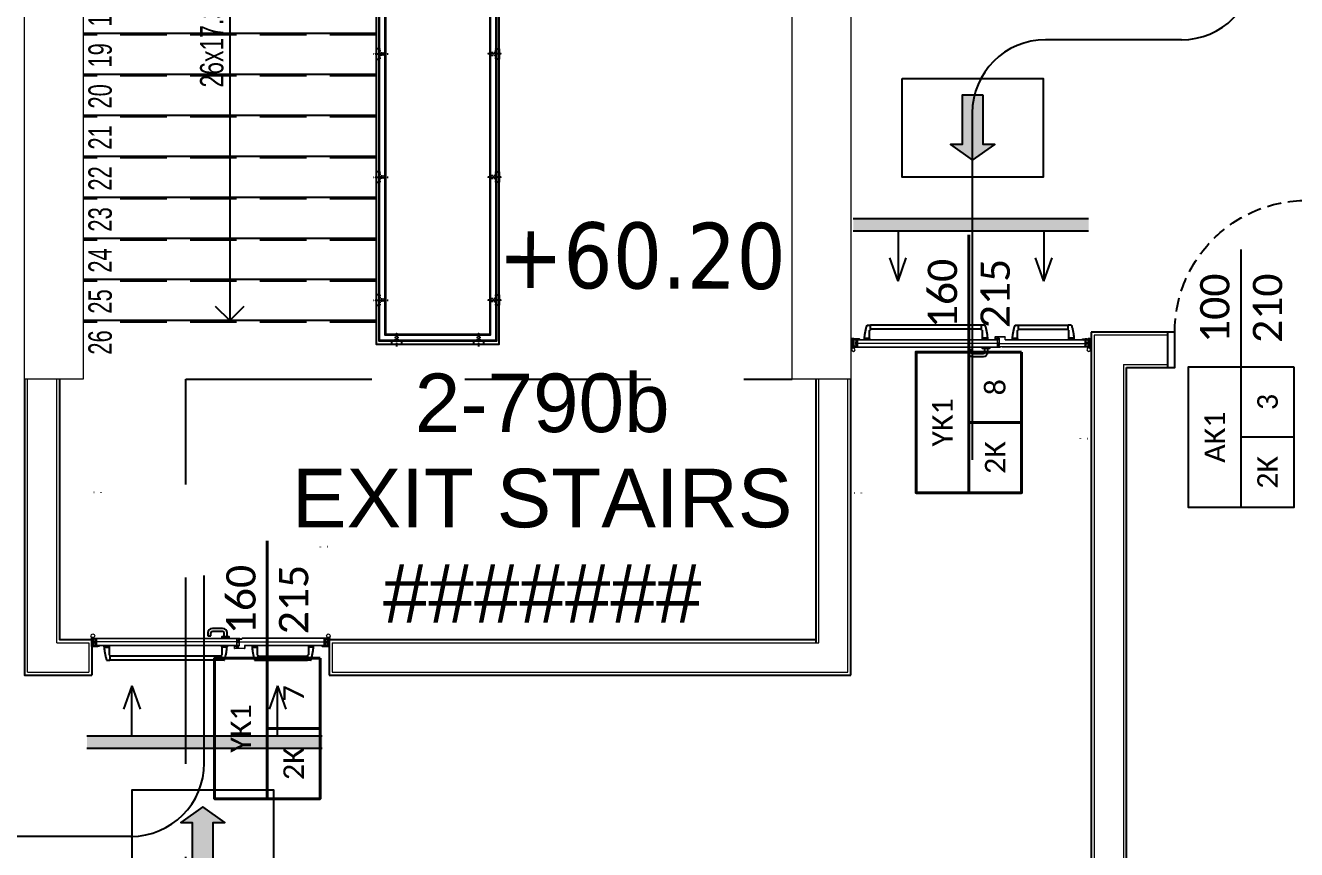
# Model space of a CAD drawing. Header units: centimetres. Extents: x -678439 to 55805, y -426864 to 17948.
# Drawn here: x 47640 to 48508, y 15903 to 16465 of the extents above; entities that cross this region are included whole.
import ezdxf
from ezdxf.enums import TextEntityAlignment as Align

# ---------------------------------------------------------------- set-up
doc = ezdxf.new("R2010")
doc.units = ezdxf.units.CM
doc.header["$LTSCALE"] = 0.01
doc.header["$MEASUREMENT"] = 0
for name, pattern in [('DASHDOT', [1, 0.5, -0.25, 0, -0.25]), ('DOT', [6.35, 0, -6.35]), ('HIDDEN', [9.525, 6.35, -3.175])]:
    doc.linetypes.add(name, pattern=pattern)
doc.layers.get('0').update_dxf_attribs({"lineweight": 0})
for name, color, linetype in [('6', 242, 'Continuous'), ('AG-DOOR', 2, 'Continuous'), ('AG-DOOR-NOTATION-WOODDEN', 60, 'Continuous'), ('AG-DOOR-OPENING', 9, 'HIDDEN'), ('AG-HATCH', 9, 'Continuous'), ('AG-HIDDEN', 9, 'HIDDEN'), ('AG-PLASTER', 73, 'Continuous'), ('AG-STAIR', 3, 'Continuous'), ('AG-TEXT', 7, 'Continuous'), ('AR-HANDRAIL', 20, 'Continuous'), ('AR-REV06', 252, 'Continuous'), ('V_KOT', 2, 'Continuous')]:
    doc.layers.add(name, color=color, linetype=linetype)
for name, color, linetype, lineweight in [('AG-DOOR-NOTATION-FIRE', 1, 'Continuous', 40), ('AG-Door_Aluminum', 60, 'Continuous', 13), ('AG-Insulation_Heat_Rockwool', 95, 'BATTING', 13), ('AG-Wall', 4, 'Continuous', 20), ('AI-040', 2, 'Continuous', 20), ('AI-040 @ 250', 2, 'Continuous', 20), ('PERDE DUVAR', 5, 'Continuous', 40), ('sıva', 160, 'Continuous', 9)]:
    doc.layers.add(name, color=color, linetype=linetype, lineweight=lineweight)
doc.styles.add('$0$IIS IKEA SANS', font='')
doc.styles.add('Arial', font='arial.ttf')
doc.styles.add('CALIBRI LIGHT', font='calibril.ttf')
doc.styles.get('$0$IIS IKEA SANS').set_extended_font_data('IKEA Sans')
doc.linetypes.add('BATTING', pattern='A,0.0001,-0.1,[134,ltypeshp.shx,S=0.1,R=0,X=-0.1,Y=0],-0.2,[134,ltypeshp.shx,S=0.1,R=180,X=0.1,Y=0],-0.1', length=0.4001)

# ---------------------------------------------------------------- blocks, each defined once
blk = doc.blocks.new('*U93')
at = {"style": 'Arial'}
for tag, p in [('NO', (1.676, 0.8)), ('MAHAL', (1.676, -1.8)), ('ALAN', (1.676, -4.4))]:
    blk.add_attdef(tag, text='', height=1.6, dxfattribs=at).set_placement(p, align=Align.MIDDLE_CENTER)
blk = doc.blocks.new('A$C4FB81733')
at = {"layer": 'PERDE DUVAR', "lineweight": -2}
for points in [[(8780, 5140), (0, 5140), (0, 5540), (8780, 5540)], [(10400, 5540), (10800, 5540), (10800, -100), (0, -100), (0, 300), (10400, 300), (10400, 5540)]]:
    blk.add_lwpolyline(points, dxfattribs=at)
blk = doc.blocks.new('conta')
at = {"layer": 'sıva', "ltscale": 10}
for p, q in [((-2649.88, 5344.46), (-2649.78, 5344.3)), ((-2649.87, 5345.53), (-2649.81, 5345.61)), ((-2649.78, 5344.3), (-2649.74, 5344.3)), ((-2649.72, 5345.4), (-2649.28, 5345.4)), ((-2649.25, 5345.41), (-2649.09, 5345.51)), ((-2648.83, 5344.87), (-2648.56, 5345.24)), ((-2648.77, 5345.12), (-2648.63, 5345.3)), ((-2648.56, 5345.31), (-2648.56, 5345.31)), ((-2648.97, 5344.05), (-2648.78, 5343.8)), ((-2648.87, 5344.09), (-2648.7, 5343.86)), ((-2648.71, 5343.79), (-2648.71, 5343.79))]:
    blk.add_line(p, q, dxfattribs=at)
for centre, radius, start, end in [((-2653.03, 5345), 3.19, 350.46739, 8.93723), ((-2649.87, 5344.47), 0.02, 170.46739, 213.74513), ((-2649.83, 5345.5), 0.05, 140.63452, 188.93723), ((-2649.74, 5345.58), 0.0696, 22.24275, 159.25804), ((-2650.94, 5345.01), 1.24, 340.33821, 16.77718), ((-2649.74, 5344.58), 0.03, 160.33821, 273.26661), ((-2649.72, 5345.37), 0.03, 90, 196.77718), ((-2649.56, 5341.55), 3.01, 80.43616, 93.26661), ((-2649.28, 5345.45), 0.05, 270, 303.00619), ((-2649.22, 5344.14), 0.231, 353.95711, 81.90038), ((-2649.08, 5345.49), 0.03, 4.79721, 123.00619), ((-2649.06, 5344.54), 0.03, 260.43616, 338.70659), ((-2650.22, 5344.99), 1.27, 338.70659, 23.04177), ((-2649.01, 5345.57), 0.05, 18.79511, 42.1429), ((-2651.17, 5344.83), 2.33, 7.58966, 18.79511), ((-2658.2, 5345.19), 9.36, 353.68569, 357.8537), ((-2648.79, 5344.15), 0.1, 173.68569, 217.26527), ((-2648.81, 5345.15), 0.05, 187.58966, 322.73473), ((-2648.79, 5344.84), 0.05, 142.73473, 180.2669), ((-2648.59, 5345.27), 0.05, 52.73473, 142.73473), ((-2648.59, 5345.27), 0.05, 322.73473, 52.73473), ((-2648.89, 5344.11), 0.1, 173.95711, 217.26527), ((-2648.74, 5343.83), 0.05, 217.26527, 307.26527), ((-2648.74, 5343.83), 0.05, 307.26527, 37.26527)]:
    blk.add_arc(centre, radius, start, end, dxfattribs=at)
for points, knots in [([(-2649.74, 5344.31), (-2649.74, 5344.34), (-2649.7, 5344.52), (-2649.59, 5344.33), (-2649.34, 5344.36), (-2649.23, 5344.37), (-2649.18, 5344.37)], [0, 0, 0, 0, 0.1008757, 0.3841126, 0.5436166, 0.6906785, 0.6906785, 0.6906785, 0.6906785]), ([(-2648.98, 5345.6), (-2649, 5345.63), (-2649.09, 5345.71), (-2649.23, 5345.44), (-2649.32, 5345.74), (-2649.39, 5345.46), (-2649.51, 5345.75), (-2649.59, 5345.5), (-2649.65, 5345.57), (-2649.68, 5345.61)], [0.0086373, 0.0086373, 0.0086373, 0.0086373, 0.1097304, 0.3133405, 0.4430081, 0.5658764, 0.7165186, 0.8527974, 0.9648495, 0.9648495, 0.9648495, 0.9648495])]:
    blk.add_open_spline(points, degree=3, knots=knots, dxfattribs=at)
blk = doc.blocks.new('YANGIN KAC KAPI')
at = {"layer": 'AG-HATCH', "lineweight": 5, "ltscale": 2}
h = blk.add_hatch(color=256, dxfattribs=at)
h.dxf.hatch_style = 1
h.paths.add_polyline_path([(-1.5935, -0.0225), (-1.5955, -0.0225), (-1.5955, -0.0085), (-1.5935, -0.0085)])
h = blk.add_hatch(color=256, dxfattribs=at)
h.dxf.hatch_style = 1
h.paths.add_polyline_path([(-0.0265, -0.0225), (-0.0245, -0.0225), (-0.0245, -0.0085), (-0.0265, -0.0085)])
at = {"layer": 'AG-DOOR', "color": 4, "lineweight": -2, "ltscale": 10}
for p, q in [((-0.828, 0.0472), (-0.828, 0.0272)), ((-0.828, 0.0272), (-0.808, 0.0272)), ((-0.808, 0.0272), (-0.808, 0.0472)), ((-0.728, 0.0772), (-0.798, 0.0772)), ((-0.728, 0.0572), (-0.798, 0.0572)), ((-0.733, 0.0187), (-0.733, 0.0112)), ((-0.6855, 0.0212), (-0.7305, 0.0212)), ((-0.718, 0.0212), (-0.718, 0.0472)), ((-0.698, 0.0212), (-0.698, 0.0472)), ((-0.683, 0.0112), (-0.683, 0.0187))]:
    blk.add_line(p, q, dxfattribs=at)
at = {"layer": 'AG-DOOR', "color": 9, "linetype": 'HIDDEN', "ltscale": 100}
for p, q in [((-1.5372, -0.0463), (-1.5372, -0.0388)), ((-1.5372, -0.0463), (-1.5372, -0.0388)), ((-1.5372, -0.0463), (-1.5372, -0.0388)), ((-1.5347, -0.0488), (-1.5047, -0.0488)), ((-1.5022, -0.0388), (-1.5022, -0.0463)), ((-1.5022, -0.0463), (-1.5022, -0.1013)), ((-0.733, -0.0463), (-0.733, -0.0388)), ((-0.733, -0.0463), (-0.733, -0.0388)), ((-0.733, -0.0463), (-0.733, -0.0388)), ((-0.733, -0.0463), (-0.733, -0.1013)), ((-0.7005, -0.0488), (-0.7305, -0.0488)), ((-0.698, -0.0388), (-0.698, -0.0463)), ((-0.527, -0.0388), (-0.527, -0.0463)), ((-0.5245, -0.0488), (-0.4945, -0.0488)), ((-0.492, -0.0463), (-0.492, -0.0388)), ((-0.492, -0.0463), (-0.492, -0.0388)), ((-0.492, -0.0463), (-0.492, -0.0388)), ((-0.492, -0.0463), (-0.492, -0.1013)), ((-0.1428, -0.0388), (-0.1428, -0.0463)), ((-0.1428, -0.0463), (-0.1428, -0.1013)), ((-0.1103, -0.0488), (-0.1403, -0.0488)), ((-0.1078, -0.0463), (-0.1078, -0.0388)), ((-0.1078, -0.0463), (-0.1078, -0.0388)), ((-0.1078, -0.0463), (-0.1078, -0.0388)), ((-1.5179, -0.1388), (-1.4972, -0.1388)), ((-1.4972, -0.1038), (-1.4997, -0.1038)), ((-1.4972, -0.1038), (-1.4972, -0.1388)), ((-0.738, -0.1113), (-1.4972, -0.1113)), ((-0.738, -0.1388), (-1.4972, -0.1388)), ((-0.738, -0.1038), (-0.738, -0.1388)), ((-0.738, -0.1038), (-0.7355, -0.1038)), ((-0.7173, -0.1388), (-0.738, -0.1388)), ((-0.5077, -0.1388), (-0.487, -0.1388)), ((-0.487, -0.1038), (-0.4895, -0.1038)), ((-0.487, -0.1038), (-0.487, -0.1388)), ((-0.487, -0.1113), (-0.1478, -0.1113)), ((-0.487, -0.1388), (-0.1478, -0.1388)), ((-0.1478, -0.1038), (-0.1478, -0.1388)), ((-0.1478, -0.1038), (-0.1453, -0.1038)), ((-0.1271, -0.1388), (-0.1478, -0.1388))]:
    blk.add_line(p, q, dxfattribs=at)
at = {"layer": 'AG-DOOR', "color": 9, "ltscale": 10}
for p, q in [((-0.627, -0.001), (-0.63, -0.001)), ((-0.63, -0.0203), (-0.627, -0.0203)), ((-0.627, -0.016), (-0.627, -0.001)), ((-0.627, -0.0035), (-0.617, -0.0035)), ((-0.627, -0.0055), (-0.617, -0.0055)), ((-0.617, -0.0095), (-0.627, -0.016)), ((-0.627, -0.0203), (-0.627, -0.016))]:
    blk.add_line(p, q, dxfattribs=at)
at = {"layer": 'AG-DOOR', "color": 4, "lineweight": -2, "ltscale": 10}
for centre, radius, start, end in [((-0.798, 0.0472), 0.03, 90, 180), ((-0.798, 0.0472), 0.01, 90, 180), ((-0.7305, 0.0187), 0.0025, 90, 180), ((-0.728, 0.0472), 0.03, 0, 90), ((-0.728, 0.0472), 0.01, 0, 90), ((-0.6855, 0.0187), 0.0025, 0, 90)]:
    blk.add_arc(centre, radius, start, end, dxfattribs=at)
at = {"layer": 'AG-DOOR', "color": 9, "linetype": 'HIDDEN', "ltscale": 100}
for centre, radius, start, end in [((-1.1616, -0.0232), 0.3763, 183.52771, 197.61984), ((-1.5347, -0.0463), 0.0025, 180, 270), ((-1.5047, -0.0463), 0.0025, 270, 0), ((-0.7305, -0.0463), 0.0025, 180, 270), ((-0.7305, -0.0463), 0.0025, 180, 270), ((-0.7305, -0.0463), 0.0025, 180, 270), ((-1.0736, -0.0232), 0.3763, 342.38016, 356.47229), ((-0.7005, -0.0463), 0.0025, 270, 0), ((-0.1514, -0.0232), 0.3763, 183.52771, 197.61984), ((-0.5245, -0.0463), 0.0025, 180, 270), ((-0.4945, -0.0463), 0.0025, 270, 0), ((-0.4945, -0.0463), 0.0025, 270, 0), ((-0.4945, -0.0463), 0.0025, 270, 0), ((-0.1403, -0.0463), 0.0025, 180, 270), ((-0.4834, -0.0232), 0.3763, 342.38016, 356.47229), ((-0.1103, -0.0463), 0.0025, 270, 0), ((-1.5179, -0.1363), 0.0025, 197.61984, 270), ((-1.4997, -0.1013), 0.0025, 180, 270), ((-0.7355, -0.1013), 0.0025, 270, 0), ((-0.7173, -0.1363), 0.0025, 270, 342.38016), ((-0.5077, -0.1363), 0.0025, 197.61984, 270), ((-0.4895, -0.1013), 0.0025, 180, 270), ((-0.1453, -0.1013), 0.0025, 270, 0), ((-0.1271, -0.1363), 0.0025, 270, 342.38016)]:
    blk.add_arc(centre, radius, start, end, dxfattribs=at)
at = {"layer": 'AG-DOOR-OPENING', "color": 9, "linetype": 'DOT', "ltscale": 80}
for points in [[(-1.607, 0.0112), (-1.607, 1.0072, -0.414214), (-1.606, 1.0082), (-1.558, 1.0082, -0.414214), (-1.557, 1.0072), (-1.557, 0.0112)], [(-0.013, 0.0112), (-0.013, 0.6352, 0.414214), (-0.014, 0.6362), (-0.062, 0.6362, 0.414214), (-0.063, 0.6352), (-0.063, 0.0112)]]:
    blk.add_lwpolyline(points, format="xyb", dxfattribs=at)
for centre, radius, start, end in [((-1.6077, 0.0095), 0.9977, 0.0403, 89.95951), ((-0.015, 0.0395), 0.5957, 89.80913, 182.81068)]:
    blk.add_arc(centre, radius, start, end, dxfattribs=at)
at = {"layer": 'AG-Door_Aluminum', "color": 9, "ltscale": 10}
for p, q in [((-1.6255, 0.0251), (-1.629, 0.024)), ((-1.6213, 0.0143), (-1.6205, 0.0108)), ((-1.6205, 0.0108), (-1.6176, 0.0114)), ((-1.6176, 0.0114), (-1.6186, 0.0162)), ((-1.6176, 0.01), (-1.6176, 0.0167)), ((-1.6146, 0.01), (-1.6146, 0.0161)), ((-1.6047, 0.0195), (-1.6095, 0.0149)), ((-1.592, 0.008), (-1.6068, 0.008)), ((-1.592, 0.005), (-1.5931, 0.005)), ((-1.59, -0.0085), (-1.59, 0.003)), ((-0.03, -0.0085), (-0.03, 0.003)), ((-0.028, 0.008), (-0.0132, 0.008)), ((-0.028, 0.005), (-0.0269, 0.005)), ((-0.0153, 0.0195), (-0.0105, 0.0149)), ((-0.0054, 0.01), (-0.0054, 0.0161)), ((-0.0024, 0.01), (-0.0024, 0.0167)), ((-0.0024, 0.0114), (-0.0014, 0.0162)), ((0.0005, 0.0108), (-0.0024, 0.0114)), ((0.0013, 0.0143), (0.0005, 0.0108)), ((0.0055, 0.0251), (0.009, 0.024)), ((-1.59, -0.0174), (-1.59, -0.0085)), ((-1.587, -0.0174), (-1.59, -0.0174)), ((-0.033, -0.0174), (-0.03, -0.0174)), ((-0.03, -0.0174), (-0.03, -0.0085))]:
    blk.add_line(p, q, dxfattribs=at)
at = {"layer": 'AG-Door_Aluminum', "ltscale": 0.3}
for p, q in [((-1.607, 0.0092), (-1.607, 0.0102)), ((-1.606, 0.0112), (-0.6109, 0.0112)), ((-1.606, 0.0102), (-0.611, 0.0102)), ((-1.606, 0.0102), (-1.606, 0.0092)), ((-1.606, 0.0092), (-1.587, 0.0092)), ((-1.606, 0.0082), (-1.589, 0.0082)), ((-1.605, 0.0092), (-1.605, 0.0102)), ((-1.589, 0.0092), (-1.589, 0.0082)), ((-1.587, -0.0085), (-1.587, 0.0092)), ((-1.586, -0.0085), (-1.586, 0.0092)), ((-0.631, -0.0085), (-0.631, 0.0092)), ((-0.63, -0.0085), (-0.63, 0.0092)), ((-0.611, 0.0092), (-0.63, 0.0092)), ((-0.628, 0.0092), (-0.628, 0.0082)), ((-0.611, 0.0082), (-0.628, 0.0082)), ((-0.6186, 0.006), (-0.6186, -0.0005)), ((-0.6176, 0.007), (-0.5982, 0.007)), ((-0.6171, 0.006), (-0.5977, 0.006)), ((-0.612, 0.0092), (-0.612, 0.0102)), ((-0.611, 0.0102), (-0.611, 0.0092)), ((-0.61, 0.0092), (-0.61, 0.0102)), ((-0.5982, 0.007), (-0.5945, 0.0112)), ((-0.5977, 0.006), (-0.5941, 0.0102)), ((-0.014, 0.0112), (-0.5945, 0.0112)), ((-0.014, 0.0102), (-0.5941, 0.0102)), ((-0.034, -0.0085), (-0.034, 0.0092)), ((-0.033, -0.0085), (-0.033, 0.0092)), ((-0.014, 0.0092), (-0.033, 0.0092)), ((-0.031, 0.0092), (-0.031, 0.0082)), ((-0.014, 0.0082), (-0.031, 0.0082)), ((-0.015, 0.0092), (-0.015, 0.0102)), ((-0.014, 0.0102), (-0.014, 0.0092)), ((-0.013, 0.0092), (-0.013, 0.0102)), ((-1.587, -0.0378), (-1.587, -0.0085)), ((-1.586, -0.0378), (-1.586, -0.0085)), ((-0.631, -0.0378), (-1.586, -0.0378)), ((-1.586, -0.0388), (-0.631, -0.0388)), ((-0.6468, -0.0576), (-0.6468, -0.0421)), ((-0.6458, -0.0411), (-0.6335, -0.0411)), ((-0.6458, -0.0571), (-0.6458, -0.0426)), ((-0.5783, -0.0586), (-0.6458, -0.0586)), ((-0.6453, -0.0421), (-0.6341, -0.0421)), ((-0.5788, -0.0576), (-0.6453, -0.0576)), ((-0.6336, -0.0427), (-0.6348, -0.0489)), ((-0.6338, -0.0501), (-0.6186, -0.0501)), ((-0.631, -0.0378), (-0.631, -0.0085)), ((-0.63, -0.0378), (-0.63, -0.0085)), ((-0.6176, -0.0491), (-0.6176, -0.0416)), ((-0.5783, -0.0388), (-0.5783, -0.0571)), ((-0.5773, -0.0378), (-0.034, -0.0378)), ((-0.5773, -0.0393), (-0.5773, -0.0576)), ((-0.034, -0.0388), (-0.5768, -0.0388)), ((-0.034, -0.0378), (-0.034, -0.0085)), ((-0.033, -0.0378), (-0.033, -0.0085))]:
    blk.add_line(p, q, dxfattribs=at)
at = {"layer": 'AG-Door_Aluminum', "color": 4, "ltscale": 0.3}
for p, q in [((-1.5948, 0.0044), (-1.5948, -0.0057)), ((-0.0252, 0.0044), (-0.0252, -0.0057)), ((-1.5953, -0.0384), (-1.6067, -0.0384)), ((-1.5973, -0.0085), (-1.5973, -0.0082)), ((-1.5973, -0.0228), (-1.5973, -0.0085)), ((-1.5948, -0.0253), (-1.5948, -0.0379)), ((-0.0252, -0.0253), (-0.0252, -0.0379)), ((-0.0247, -0.0384), (-0.0133, -0.0384)), ((-0.0227, -0.0085), (-0.0227, -0.0082)), ((-0.0227, -0.0228), (-0.0227, -0.0085))]:
    blk.add_line(p, q, dxfattribs=at)
for points in [[(-1.6242, 0.0074), (-1.6242, 0), (-1.626, 0), (-1.626, 0.0074, -0.414214), (-1.6234, 0.01), (-1.6124, 0.01, -0.414214), (-1.61, 0.0076, 0.414214), (-1.6094, 0.007), (-1.5956, 0.007)], [(-1.5956, 0.0052), (-1.6094, 0.0052, -0.414214), (-1.6118, 0.0076, 0.414214), (-1.6124, 0.0082), (-1.6234, 0.0082, 0.414214), (-1.6242, 0.0074)], [(-1.593, 0.0044), (-1.593, -0.006, -0.414214), (-1.595, -0.008, 0.414214), (-1.5955, -0.0085), (-1.5955, -0.0225, 0.414214), (-1.595, -0.023, -0.414214), (-1.593, -0.025), (-1.593, -0.0379, -0.414214), (-1.5953, -0.0402), (-1.6067, -0.0402, 1), (-1.6067, -0.0432), (-1.5718, -0.0432)], [(-0.027, 0.0044), (-0.027, -0.006, 0.414214), (-0.025, -0.008, -0.414214), (-0.0245, -0.0085), (-0.0245, -0.0225, -0.414214), (-0.025, -0.023, 0.414214), (-0.027, -0.025), (-0.027, -0.0379, 0.414214), (-0.0247, -0.0402), (-0.0133, -0.0402, -1), (-0.0133, -0.0432), (-0.0482, -0.0432)], [(0.0042, 0.0074), (0.0042, 0), (0.006, 0), (0.006, 0.0074, 0.414214), (0.0034, 0.01), (-0.0076, 0.01, 0.414214), (-0.01, 0.0076, -0.414214), (-0.0106, 0.007), (-0.0244, 0.007)], [(-0.0244, 0.0052), (-0.0106, 0.0052, 0.414214), (-0.0082, 0.0076, -0.414214), (-0.0076, 0.0082), (0.0034, 0.0082, -0.414214), (0.0042, 0.0074)], [(-1.581, -0.0432), (-1.581, -0.0414), (-1.5718, -0.0414, -1), (-1.5718, -0.045), (-1.6067, -0.045)], [(-0.039, -0.0432), (-0.039, -0.0414), (-0.0482, -0.0414, 1), (-0.0482, -0.045), (-0.0133, -0.045)]]:
    blk.add_lwpolyline(points, format="xyb", dxfattribs=at)
at = {"layer": 'AG-Door_Aluminum', "ltscale": 0.3}
for points in [[(-0.6176, 0.0055), (-0.6176, 0, 0.414214), (-0.6171, -0.0005), (-0.6168, -0.0005, -0.414214), (-0.6158, -0.0015), (-0.6158, -0.0401, -0.414214), (-0.6168, -0.0411), (-0.6171, -0.0411)], [(-0.6176, -0.0015), (-0.6173, -0.0015, -0.414214), (-0.6168, -0.002), (-0.6168, -0.0396, -0.414214), (-0.6173, -0.0401), (-0.6176, -0.0401, 0.414214), (-0.6186, -0.0411), (-0.6186, -0.0486, -0.414214), (-0.6191, -0.0491), (-0.6332, -0.0491, -0.469603), (-0.6337, -0.0485), (-0.6325, -0.0422)]]:
    blk.add_lwpolyline(points, format="xyb", dxfattribs=at)
at = {"layer": 'AG-Door_Aluminum', "color": 9, "ltscale": 10}
for centre in [(-1.6134, 0.0286), (-0.0066, 0.0286)]:
    blk.add_circle(centre, 0.0126, dxfattribs=at)
for centre, radius, start, end in [((-1.6134, 0.0286), 0.0163, 196.34581, 241.20119), ((-1.6215, 0.0156), 0.00297, 12.12919, 36.6827), ((-1.6068, 0.012), 0.007, 144.8285, 196.60081), ((-1.6068, 0.012), 0.004, 133.50103, 269.7288), ((-1.592, 0.003), 0.005, 0, 89.99772), ((-1.592, 0.003), 0.002, 0, 90), ((-0.028, 0.003), 0.005, 90.00228, 180), ((-0.028, 0.003), 0.002, 90, 180), ((-0.0132, 0.012), 0.004, 270.2712, 46.49897), ((-0.0132, 0.012), 0.007, 343.39919, 35.1715), ((0.0015, 0.0156), 0.00297, 143.3173, 167.87081), ((-0.0066, 0.0286), 0.0163, 298.79881, 343.65419)]:
    blk.add_arc(centre, radius, start, end, dxfattribs=at)
at = {"layer": 'AG-Door_Aluminum', "ltscale": 0.3}
for centre, radius, start, end in [((-1.606, 0.0102), 0.001, 90, 180), ((-1.606, 0.0092), 0.001, 180, 270), ((-1.587, 0.0092), 0.001, 0, 90), ((-0.63, 0.0092), 0.001, 90, 180), ((-0.6176, 0.006), 0.001, 90, 180), ((-0.6171, 0.0055), 0.0005, 90, 180), ((-0.611, 0.0102), 0.001, 0, 90), ((-0.611, 0.0092), 0.001, 270, 0), ((-0.033, 0.0092), 0.001, 90, 180), ((-0.014, 0.0102), 0.001, 0, 90), ((-0.014, 0.0092), 0.001, 270, 0), ((-1.586, -0.0378), 0.001, 180, 270), ((-0.6458, -0.0421), 0.001, 90, 180), ((-0.6458, -0.0576), 0.001, 180, 270), ((-0.6453, -0.0426), 0.0005, 90, 180), ((-0.6453, -0.0571), 0.0005, 180, 270), ((-0.6338, -0.0491), 0.001, 168.93196, 270), ((-0.6341, -0.0426), 0.0005, 348.93196, 90), ((-0.6335, -0.0421), 0.001, 349.38034, 90), ((-0.631, -0.0378), 0.001, 270, 0), ((-0.6176, -0.0005), 0.001, 180, 270), ((-0.6186, -0.0491), 0.001, 270, 0), ((-0.6171, -0.0416), 0.0005, 90, 180), ((-0.5788, -0.0571), 0.0005, 270, 0), ((-0.5773, -0.0388), 0.001, 90.00032, 180), ((-0.5783, -0.0576), 0.001, 270, 0), ((-0.5768, -0.0393), 0.0005, 90, 180), ((-0.034, -0.0378), 0.001, 270, 0)]:
    blk.add_arc(centre, radius, start, end, dxfattribs=at)
at = {"layer": 'AG-Door_Aluminum', "color": 4, "ltscale": 0.3}
for centre, radius, start, end in [((-1.5956, 0.0044), 0.0026, 0, 90), ((-1.5956, 0.0044), 0.0008, 0, 90), ((-0.0244, 0.0044), 0.0026, 90, 180), ((-0.0244, 0.0044), 0.0008, 90, 180), ((-1.6067, -0.0417), 0.0033, 90, 270), ((-1.5953, -0.0082), 0.002, 90, 180), ((-1.5953, -0.0228), 0.002, 180, 270), ((-1.5953, -0.0057), 0.0005, 270, 0), ((-1.5953, -0.0253), 0.0005, 0, 90), ((-1.5953, -0.0379), 0.0005, 270, 0), ((-0.0247, -0.0057), 0.0005, 180, 270), ((-0.0247, -0.0253), 0.0005, 90, 180), ((-0.0247, -0.0379), 0.0005, 180, 270), ((-0.0247, -0.0082), 0.002, 0, 90), ((-0.0247, -0.0228), 0.002, 270, 0), ((-0.0133, -0.0417), 0.0033, 270, 90)]:
    blk.add_arc(centre, radius, start, end, dxfattribs=at)
at = {"layer": 'AG-HATCH', "color": 9, "linetype": 'Continuous'}
for p, q in [((-1.606, -0.0432), (-1.5878, -0.0432)), ((-1.6015, -0.0427), (-1.6015, -0.0422)), ((-1.6014, -0.0419), (-1.6004, -0.0403)), ((-1.6003, -0.0413), (-1.5998, -0.0407)), ((-1.6001, -0.0416), (-1.5984, -0.0416)), ((-1.5976, -0.0412), (-1.5971, -0.0403)), ((-1.5969, -0.0413), (-1.5966, -0.0407)), ((-1.5967, -0.0416), (-1.5951, -0.0416)), ((-1.593, -0.0395), (-1.593, -0.0353)), ((-1.592, -0.0352), (-1.5905, -0.0403)), ((-0.019, -0.0432), (-0.0322, -0.0432)), ((-0.028, -0.0352), (-0.0295, -0.0403)), ((-0.027, -0.0395), (-0.027, -0.0353)), ((-0.0233, -0.0416), (-0.0249, -0.0416)), ((-0.0231, -0.0413), (-0.0234, -0.0407)), ((-0.0224, -0.0412), (-0.0229, -0.0403)), ((-0.0199, -0.0416), (-0.0216, -0.0416)), ((-0.0197, -0.0413), (-0.0202, -0.0407)), ((-0.0186, -0.0419), (-0.0196, -0.0403)), ((-0.0185, -0.0427), (-0.0185, -0.0422))]:
    blk.add_line(p, q, dxfattribs=at)
at = {"layer": 'AG-HATCH', "ltscale": 2.5}
for points in [[(-1.62, 0), (-1.61, 0), (-1.61, -0.045), (-1.62, -0.045)], [(-0.01, 0), (0, 0), (0, -0.045), (-0.01, -0.045)]]:
    blk.add_lwpolyline(points, close=True, dxfattribs=at)
at = {"layer": 'AG-HATCH', "lineweight": 5, "ltscale": 2}
for points in [[(-1.5955, -0.0225), (-1.5935, -0.0225), (-1.5935, -0.0085), (-1.5955, -0.0085), (-1.5955, -0.0225)], [(-0.0245, -0.0225), (-0.0265, -0.0225), (-0.0265, -0.0085), (-0.0245, -0.0085), (-0.0245, -0.0225)]]:
    blk.add_lwpolyline(points, dxfattribs=at)
at = {"layer": 'AG-HATCH', "color": 9, "linetype": 'Continuous'}
for centre, radius, start, end in [((-1.601, -0.0422), 0.000526, 144.99231, 180), ((-1.601, -0.0427), 0.000526, 180, 270), ((-1.6001, -0.0405), 0.000316, 324.95864, 145.01524), ((-1.6001, -0.0414), 0.000211, 145.01233, 270), ((-1.5984, -0.0406), 0.00105, 270.01063, 324.99231), ((-1.5968, -0.0405), 0.000316, 331.16903, 157.44011), ((-1.5967, -0.0414), 0.000211, 151.21018, 270), ((-1.5951, -0.0395), 0.00211, 270, 0), ((-1.5925, -0.0353), 0.000526, 15.58841, 180), ((-1.5891, -0.0399), 0.00147, 195.58873, 270), ((-1.5886, -0.0169), 0.0245, 268.78063, 294.54598), ((-1.5925, -0.0108), 0.0327, 278.29216, 296.04744), ((-1.5783, -0.0397), 0.000526, 285.31477, 104.50815), ((-0.0417, -0.0397), 0.000526, 75.49185, 254.68523), ((-0.0275, -0.0108), 0.0327, 243.95256, 261.70784), ((-0.0314, -0.0169), 0.0245, 245.45402, 271.21937), ((-0.0309, -0.0399), 0.00147, 270, 344.41127), ((-0.0275, -0.0353), 0.000526, 0, 164.41159), ((-0.0249, -0.0395), 0.00211, 180, 270), ((-0.0232, -0.0405), 0.000316, 22.55989, 208.83097), ((-0.0233, -0.0414), 0.000211, 270, 28.78982), ((-0.0216, -0.0406), 0.00105, 215.00769, 269.98937), ((-0.0199, -0.0405), 0.000316, 34.98476, 215.04136), ((-0.0199, -0.0414), 0.000211, 270, 34.98767), ((-0.019, -0.0427), 0.000526, 270, 0), ((-0.019, -0.0422), 0.000526, 0, 35.00769)]:
    blk.add_arc(centre, radius, start, end, dxfattribs=at)
at = {"layer": 'AG-Insulation_Heat_Rockwool', "ltscale": 48}
for p, q in [((-0.631, -0.0138), (-1.586, -0.0138)), ((-0.6158, -0.0138), (-0.034, -0.0138))]:
    blk.add_line(p, q, dxfattribs=at)
at = {"layer": 'AG-DOOR', "xscale": -0.01, "yscale": 0.01, "zscale": 0.01, "rotation": 270}
blk.add_blockref('conta', (-54.0784, 26.4499), dxfattribs=at)
blk = doc.blocks.new('*U273')
blk.add_lwpolyline([(1000, -450), (2200, -450), (2200, 450), (1000, 450)], close=True)
for points in [[(2200, 0), (0, 0)], [(1600, -450), (1600, 0)]]:
    blk.add_lwpolyline(points)
at = {"style": 'CALIBRI LIGHT'}
for tag, height, p in [('GENİŞLİK', 250, (500, 225)), ('KAPIKODU', 175, (1600, 225)), ('YÜKSEKLİK', 250, (500, -225)), ('KATTAKI.SAYISI', 175, (1300, -225)), ('BULUNDUGU.KAT', 175, (1900, -225))]:
    blk.add_attdef(tag, text='', height=height, dxfattribs=at).set_placement(p, align=Align.MIDDLE_CENTER)
blk = doc.blocks.new('KAPI-100')
at = {"layer": 'AG-DOOR', "ltscale": 0.3}
for points in [[(2, 0), (2, -5), (-22, -5), (-22, 0)], [(2, -95), (2, -100), (-22, -100), (-22, -95)]]:
    blk.add_lwpolyline(points, close=True, dxfattribs=at)
at = {"layer": 'AG-DOOR-OPENING', "ltscale": 150}
blk.add_lwpolyline([(2, -5), (92, -5)], dxfattribs=at)
blk.add_arc((2, -5), 90, 270, 360, dxfattribs=at)
blk = doc.blocks.new('KAPIYON')
at = {"layer": '6'}
blk.add_hatch(color=2, dxfattribs=at).paths.add_polyline_path([(1584376.13, 117133.58), (1584364.18, 117133.58), (1584364.18, 117115.13), (1584364.18, 117105.65), (1584357.61, 117105.65), (1584370.16, 117096.63), (1584382.7, 117105.65), (1584376.13, 117105.65), (1584376.13, 117115.13)])
at = {"layer": '6', "color": 4}
blk.add_lwpolyline([(1584330, 117143.19), (1584410.32, 117143.19), (1584410.32, 117087.02), (1584330, 117087.02), (1584330, 117143.19)], dxfattribs=at)
at = {"layer": '6', "color": 2}
blk.add_lwpolyline([(1584376.13, 117133.58), (1584364.18, 117133.58), (1584364.18, 117115.13), (1584364.18, 117105.65), (1584357.61, 117105.65), (1584370.16, 117096.63), (1584382.7, 117105.65), (1584376.13, 117105.65), (1584376.13, 117115.13)], close=True, dxfattribs=at)
blk = doc.blocks.new('A$C07630900')
at = {"layer": '6', "xscale": 0.5, "yscale": 0.5, "zscale": 0.5, "rotation": 270}
blk.add_blockref('KAPIYON', (-58543.51, 792191.76), dxfattribs=at)
blk = doc.blocks.new('A$C2DA34C5B')
at = {"layer": 'AR-REV06', "xscale": 24, "yscale": 24, "zscale": 24}
blk.add_blockref('A$C07630900', (315.3, -160.4), dxfattribs=at)
blk = doc.blocks.new('I')
at = {"layer": '6', "linetype": 'Continuous'}
blk.add_hatch(color=4, dxfattribs=at).paths.add_polyline_path([(208591, 128493), (208591, 128667), (205379, 128667), (205379, 128493)])
at = {"layer": '6', "color": 4}
for p, q in [((208591, 128667), (205379, 128667)), ((205379, 128493), (208591, 128493))]:
    blk.add_line(p, q, dxfattribs=at)
at = {"layer": '6'}
for p, q in [((205991, 128493), (205991, 127812)), ((207979, 128493), (207979, 127812)), ((205991, 127812), (205877, 128131)), ((205991, 127812), (206104, 128131)), ((207979, 127812), (207866, 128131)), ((207979, 127812), (208093, 128131))]:
    blk.add_line(p, q, dxfattribs=at)
blk = doc.blocks.new('A$C797D3CE4')
at = {"layer": '6', "xscale": -0.4999999999999912, "yscale": 0.4999999999999912, "zscale": 0.4999999999999912, "rotation": 180}
blk.add_blockref('I', (-103492.2, 64333.6), dxfattribs=at)
at = {"layer": '6', "ltscale": 250, "rotation": 270}
blk.add_blockref('A$C2DA34C5B', (-11.9, 33.2), dxfattribs=at)
blk = doc.blocks.new('A$C6B6314DF')
at = {"layer": '6'}
for p, q in [((-28.8039, -16.483), (-29.7318, -16.483)), ((-30.2318, -16.983), (-30.2318, -19.35)), ((-35.4735, -21.4214), (-35.4735, -20.1394)), ((-35.9735, -21.9214), (-37.11, -21.9214))]:
    blk.add_line(p, q, dxfattribs=at)
for centre, start, end in [((-28.8039, -15.983), 270, 0), ((-29.7318, -16.983), 90, 180), ((-35.9735, -21.4214), 270, 0)]:
    blk.add_arc(centre, 0.5, start, end, dxfattribs=at)
at = {"layer": '6', "xscale": 0.0009999999999854, "yscale": 0.0009999999999854, "zscale": 0.0009999999999854, "rotation": 180}
blk.add_blockref('A$C797D3CE4', (-30.2411, -17.7028), dxfattribs=at)
at = {"layer": '6', "xscale": 0.0009999999999854, "yscale": 0.0009999999999854, "zscale": 0.0009999999999854}
blk.add_blockref('A$C797D3CE4', (-35.4712, -21.3217), dxfattribs=at)
blk = doc.blocks.new('KKK1')
at = {"layer": 'AR-HANDRAIL', "linetype": 'DASHDOT', "ltscale": 5}
blk.add_lwpolyline([(-140, 18), (-140, -82)], dxfattribs=at)
at = {"layer": 'AR-HANDRAIL', "color": 152, "ltscale": 2.5}
blk.add_lwpolyline([(-175, -20), (-175, 0), (-105, 0), (-105, -20)], dxfattribs=at)
at = {"layer": 'AR-HANDRAIL', "color": 9, "linetype": 'HIDDEN', "ltscale": 10}
blk.add_lwpolyline([(-175, -20), (-175, -25), (-105, -25), (-105, -20)], dxfattribs=at)
blk.add_lwpolyline([(-148, -25), (-148, -60), (-132, -60), (-132, -25)], close=True, dxfattribs=at)
blk = doc.blocks.new('A$C5B0D7380')
at = {"layer": 'AG-HIDDEN', "ltscale": 500}
for p, q in [((365.26, 425.24), (165.26, 425.24)), ((449.26, 427.24), (649.26, 427.24)), ((449.26, 399.24), (649.26, 399.24)), ((365.26, 397.24), (165.26, 397.24)), ((365.26, 369.24), (165.26, 369.24)), ((449.26, 371.24), (649.26, 371.24)), ((365.26, 341.24), (165.26, 341.24)), ((449.26, 343.24), (649.26, 343.24)), ((365.26, 313.24), (165.26, 313.24)), ((449.26, 315.24), (649.26, 315.24)), ((449.26, 287.24), (649.26, 287.24)), ((365.26, 285.24), (165.26, 285.24)), ((365.26, 257.24), (165.26, 257.24)), ((449.26, 259.24), (649.26, 259.24)), ((649.26, 218.4), (442.76, 247.31)), ((365.26, 229.24), (165.26, 229.24)), ((449.26, 231.24), (528.6, 231.24)), ((564.66, 231.24), (649.26, 231.24)), ((365.26, 201.24), (165.26, 201.24)), ((449.26, 203.24), (649.26, 203.24)), ((449.26, 175.24), (649.26, 175.24)), ((365.26, 173.24), (165.26, 173.24)), ((165.26, 153.45), (371.76, 124.54)), ((216.73, 145.24), (165.26, 145.24)), ((365.26, 145.24), (252.8, 145.24)), ((449.26, 147.24), (649.26, 147.24)), ((365.26, 117.24), (165.26, 117.24)), ((449.26, 119.24), (649.26, 119.24)), ((365.26, 89.24), (165.26, 89.24)), ((449.26, 91.24), (649.26, 91.24)), ((449.26, 63.24), (649.26, 63.24)), ((449.26, 35.24), (649.26, 35.24)), ((449.26, 7.24), (649.26, 7.24)), ((365.26, -22.76), (165.26, -22.76)), ((365.26, -50.76), (165.26, -50.76)), ((365.26, -78.76), (165.26, -78.76)), ((365.26, -106.76), (165.26, -106.76)), ((365.26, -134.76), (165.26, -134.76)), ((365.26, -162.76), (165.26, -162.76)), ((365.26, -190.76), (165.26, -190.76)), ((365.26, -218.76), (165.26, -218.76)), ((365.26, -246.76), (165.26, -246.76)), ((365.26, -274.76), (165.26, -274.76)), ((365.26, -302.76), (165.26, -302.76)), ((365.26, -330.76), (165.26, -330.76)), ((365.26, -358.76), (165.26, -358.76))]:
    blk.add_line(p, q, dxfattribs=at)
at = {"layer": 'AG-STAIR'}
for p, q in [((365.26, 442.24), (365.26, 130.49)), ((449.26, 442.24), (365.26, 442.24)), ((449.26, 246.4), (449.26, 442.24)), ((365.26, 426.24), (165.26, 426.24)), ((449.26, 426.24), (649.26, 426.24)), ((365.26, 398.24), (165.26, 398.24)), ((449.26, 398.24), (649.26, 398.24)), ((365.26, 370.24), (165.26, 370.24)), ((449.26, 370.24), (649.26, 370.24)), ((365.26, 342.24), (165.26, 342.24)), ((449.26, 342.24), (649.26, 342.24)), ((365.26, 314.24), (165.26, 314.24)), ((449.26, 314.24), (649.26, 314.24)), ((365.26, 286.24), (165.26, 286.24)), ((449.26, 286.24), (649.26, 286.24)), ((365.26, 258.24), (165.26, 258.24)), ((449.26, 258.24), (649.26, 258.24)), ((649.26, 213.35), (442.76, 242.26)), ((365.26, 230.24), (165.26, 230.24)), ((449.26, 230.24), (528.6, 230.24)), ((564.66, 230.24), (649.26, 230.24)), ((365.26, 202.24), (165.26, 202.24)), ((449.26, 202.24), (649.26, 202.24)), ((365.26, 174.24), (165.26, 174.24)), ((449.26, 174.24), (649.26, 174.24)), ((165.26, 158.49), (371.76, 129.58)), ((216.73, 146.24), (165.26, 146.24)), ((365.26, 146.24), (252.8, 146.24)), ((449.26, 146.24), (649.26, 146.24)), ((365.26, 118.24), (165.26, 118.24)), ((449.26, 118.24), (649.26, 118.24)), ((365.26, 90.24), (165.26, 90.24)), ((449.26, 90.24), (649.26, 90.24)), ((449.26, 62.24), (649.26, 62.24)), ((449.26, 34.24), (649.26, 34.24)), ((449.26, 6.24), (649.26, 6.24)), ((365.26, -21.76), (165.26, -21.76)), ((365.26, -49.76), (165.26, -49.76)), ((365.26, -77.76), (165.26, -77.76)), ((365.26, -105.76), (165.26, -105.76)), ((365.26, -133.76), (165.26, -133.76)), ((365.26, -161.76), (165.26, -161.76)), ((365.26, -189.76), (165.26, -189.76)), ((365.26, -217.76), (165.26, -217.76)), ((365.26, -245.76), (165.26, -245.76)), ((365.26, -273.76), (165.26, -273.76)), ((365.26, -301.76), (165.26, -301.76)), ((365.26, -329.76), (165.26, -329.76)), ((365.26, -357.76), (165.26, -357.76))]:
    blk.add_line(p, q, dxfattribs=at)
at = {"layer": 'AG-STAIR', "color": 9}
for p, q in [((265.26, 426.24), (265.26, 144.49)), ((549.26, 426.24), (549.26, 232.4)), ((549.26, 227.35), (549.26, 6.24)), ((265.26, 139.45), (265.26, -357.76))]:
    blk.add_line(p, q, dxfattribs=at)
for points in [[(559.16, 416.34), (549.26, 426.24), (539.36, 416.34)], [(559.16, 217.45), (549.26, 227.35), (539.36, 217.45)], [(255.36, 154.39), (265.26, 144.49), (275.16, 154.39)], [(255.36, -347.86), (265.26, -357.76), (275.16, -347.86)]]:
    blk.add_lwpolyline(points, dxfattribs=at)
at = {"layer": 'AG-STAIR'}
blk.add_lwpolyline([(365.26, 125.45), (365.26, -373.76), (449.26, -373.76), (449.26, 241.35)], dxfattribs=at)
at = {"layer": 'AG-STAIR', "color": 9}
for centre in [(265.26, 426.24), (549.26, 6.24)]:
    blk.add_circle(centre, 3, dxfattribs=at)
at = {"layer": 'AR-HANDRAIL', "color": 9, "ltscale": 2.5}
for points in [[(447.26, 246.68), (447.26, 440.24), (367.26, 440.24), (367.26, 130.21)], [(442.76, 247.31), (442.76, 435.74), (371.76, 435.74), (371.76, 129.58)], [(447.26, 241.63), (447.26, -371.76), (367.26, -371.76), (367.26, 125.17)], [(442.76, 242.26), (442.76, -367.26), (371.76, -367.26), (371.76, 124.54)]]:
    blk.add_lwpolyline(points, dxfattribs=at)
at = {"layer": 'AR-HANDRAIL', "ltscale": 2.5}
for points in [[(446.91, 246.72), (446.91, 439.89), (367.61, 439.89), (367.61, 130.17)], [(443.11, 247.26), (443.11, 436.09), (371.41, 436.09), (371.41, 129.63)], [(446.91, 241.68), (446.91, -371.41), (367.61, -371.41), (367.61, 125.12)], [(443.11, 242.21), (443.11, -367.61), (371.41, -367.61), (371.41, 124.58)]]:
    blk.add_lwpolyline(points, dxfattribs=at)
at = {"layer": 'AR-HANDRAIL', "yscale": 0.1, "zscale": 0.1}
for p, xscale in [((393.26, 442.24), 0.1), ((421.26, 442.24), -0.1)]:
    blk.add_blockref('KKK1', p, dxfattribs=dict(at, xscale=xscale))
for p, xscale, rotation in [((365.26, 426.24), 0.1, 90), ((449.26, 426.24), -0.1, 270), ((365.26, 342.24), 0.1, 90), ((449.26, 342.24), -0.1, 270), ((365.26, 258.24), 0.1, 90), ((365.26, 174.24), 0.1, 90), ((449.26, 174.24), -0.1, 270), ((365.26, 62.24), -0.1, 90), ((449.26, 90.24), -0.1, 270), ((365.26, -21.76), -0.1, 90), ((449.26, -21.76), 0.1, 270), ((365.26, -105.76), -0.1, 90), ((449.26, -105.76), 0.1, 270), ((365.26, -189.76), -0.1, 90), ((449.26, -189.76), 0.1, 270), ((365.26, -273.76), -0.1, 90), ((449.26, -273.76), 0.1, 270), ((365.26, -357.76), -0.1, 90), ((449.26, -357.76), 0.1, 270), ((393.26, -373.76), -0.1, 180), ((449.26, -373.76), -0.1, 180)]:
    blk.add_blockref('KKK1', p, dxfattribs=dict(at, xscale=xscale, rotation=rotation))
at = {"layer": 'AG-TEXT', "ltscale": 0.3, "style": '$0$IIS IKEA SANS', "width": 0.7}
for s, p in [('26', (645.66, 431.24)), ('1', (184.82, 417.39)), ('25', (645.66, 403.24)), ('2', (184.82, 386.99)), ('24', (645.66, 375.24)), ('3', (184.82, 358.99)), ('23', (645.66, 347.24)), ('4', (184.82, 330.72)), ('22', (645.66, 319.24)), ('5', (184.82, 302.99)), ('21', (645.66, 291.24)), ('6', (184.82, 275.25)), ('20', (645.66, 263.24)), ('7', (184.82, 246.99)), ('19', (645.66, 235.24)), ('8', (184.82, 218.99)), ('9', (184.82, 191.25)), ('7', (645.66, 179.24)), ('10', (184.82, 155.66)), ('6', (645.66, 151.24)), ('11', (184.82, 131.01)), ('5', (645.66, 123.24)), ('12', (184.82, 98.66)), ('4', (645.66, 95.24)), ('13', (184.82, 70.66)), ('3', (645.66, 67.24)), ('2', (645.66, 39.24)), ('1', (645.66, 11.39)), ('14', (184.82, -45.04)), ('15', (184.82, -73.04)), ('16', (184.82, -101.04)), ('17', (184.82, -129.04)), ('18', (184.82, -157.04)), ('19', (184.82, -185.04)), ('20', (184.82, -213.04)), ('21', (184.82, -241.04)), ('22', (184.82, -269.04)), ('23', (184.82, -297.04)), ('24', (184.82, -325.04)), ('25', (184.82, -353.04)), ('26', (184.82, -381.04))]:
    blk.add_text(s, height=16, rotation=90, dxfattribs=at).set_placement(p)
at = {"layer": 'AG-TEXT', "style": 'Arial', "width": 0.7}
for s, p in [('26x17.31/28', (545, 301.81)), ('32x17.19/28', (261, 200.42)), ('32x17.19/28', (545, 96.45)), ('26x17.31/28', (261, -198.63))]:
    blk.add_text(s, height=16, rotation=90, dxfattribs=at).set_placement(p)

msp = doc.modelspace()

# ---------------------------------------------------------------- linework, layer by layer
at = {"layer": 'AG-DOOR', "color": 9}
for p, q in [((48366.68, 16251.37), (48367.68, 16251.37)), ((48366.68, 16246.87), (48367.68, 16246.87))]:
    msp.add_line(p, q, dxfattribs=at)
for points in [[(48204.68, 16251.37), (48203.68, 16251.37)], [(48204.68, 16246.87), (48203.68, 16246.87)]]:
    msp.add_lwpolyline(points, dxfattribs=at)
at = {"layer": 'AG-PLASTER'}
for p, q in [((48419.68, 16255.87), (48367.68, 16255.87)), ((48367.68, 16255.87), (48367.68, 15755.87)), ((48179.68, 16223.87), (48179.68, 16043.87)), ((48203.68, 16021.87), (48203.68, 16223.87)), ((48391.68, 16231.87), (48419.68, 16231.87)), ((48391.68, 15731.87), (48391.68, 16231.87)), ((47685.68, 16045.87), (47685.68, 16021.87)), ((47847.68, 16045.87), (47847.68, 16021.87))]:
    msp.add_line(p, q, dxfattribs=at)
for points in [[(47639.68, 16223.87), (47639.68, 16021.87), (47685.68, 16021.87)], [(47685.68, 16045.87), (47663.68, 16045.87), (47663.68, 16223.87)], [(48179.68, 16045.87), (47847.68, 16045.87)], [(47847.68, 16021.87), (48203.68, 16021.87)]]:
    msp.add_lwpolyline(points, dxfattribs=at)
at = {"layer": 'AG-Wall'}
for p, q in [((48369.68, 16253.87), (48369.68, 15753.87)), ((48419.68, 16253.87), (48369.68, 16253.87)), ((48419.68, 16253.87), (48419.68, 16233.87)), ((48389.68, 16233.87), (48389.68, 15733.87)), ((47641.68, 16023.87), (47641.68, 16223.87)), ((47661.68, 16043.87), (47661.68, 16223.87)), ((48181.68, 16043.87), (48181.68, 16223.87)), ((48201.68, 16023.87), (48201.68, 16223.87)), ((47661.68, 16043.87), (47683.68, 16043.87)), ((47683.68, 16043.87), (47683.68, 16023.87)), ((47849.68, 16043.87), (48181.68, 16043.87)), ((47849.68, 16043.87), (47849.68, 16023.87)), ((47641.68, 16023.87), (47683.68, 16023.87)), ((47849.68, 16023.87), (48201.68, 16023.87))]:
    msp.add_line(p, q, dxfattribs=at)
msp.add_lwpolyline([(48389.68, 16233.87), (48419.68, 16233.87)], dxfattribs=at)
at = {"layer": 'AI-040', "color": 2, "linetype": 'HIDDEN', "lineweight": -2, "ltscale": 2000, "transparency": 33554610}
msp.add_line((47749.68, 16223.87), (48163.68, 16223.87), dxfattribs=at)
msp.add_lwpolyline([(50281.68, 13103.87), (47749.68, 13103.87), (47749.68, 16223.87)], dxfattribs=at)

# ---------------------------------------------------------------- block references
at = {"xscale": 0.1, "yscale": 0.1, "zscale": 0.1, "rotation": 90}
msp.add_blockref('A$C4FB81733', (48193.68, 16223.87), dxfattribs=at)
msp.add_blockref('A$C5B0D7380', (47514.43, 16621.63))
at = {"xscale": -1, "rotation": 270}
msp.add_blockref('KAPI-100', (48519.68, 16253.87), dxfattribs=at)
at = {"layer": '6', "xscale": 100, "yscale": 100, "zscale": 100}
msp.add_blockref('A$C6B6314DF', (51309.68, 18103.87), dxfattribs=at)
at = {"layer": 'AG-DOOR', "xscale": -100, "yscale": 100, "zscale": 100, "rotation": 180}
msp.add_blockref('YANGIN KAC KAPI', (48366.68, 16246.87), dxfattribs=at)
at = {"layer": 'AG-DOOR', "xscale": 100, "yscale": 100, "zscale": 100}
msp.add_blockref('YANGIN KAC KAPI', (47847.68, 16045.87), dxfattribs=at)
at = {"layer": 'AG-DOOR-NOTATION-FIRE', "ltscale": 0.3}
ref = msp.add_blockref('*U273', (48284.14, 16322.35), dxfattribs=dict(at, xscale=-0.08000000000000002, yscale=0.08000000000000002, zscale=0.08000000000000002, rotation=90))
ref.add_attrib('BULUNDUGU.KAT', '2K', dxfattribs={"layer": '0', "height": 14, "rotation": 90, "style": 'CALIBRI LIGHT'}).set_placement((48302.14, 16170.35), align=Align.MIDDLE_CENTER)
ref.add_attrib('KATTAKI.SAYISI', '8', dxfattribs={"layer": '0', "height": 14, "rotation": 90, "style": 'CALIBRI LIGHT'}).set_placement((48302.14, 16218.35), align=Align.MIDDLE_CENTER)
ref.add_attrib('KAPIKODU', 'YK1', dxfattribs={"layer": '0', "height": 14, "rotation": 90, "style": 'CALIBRI LIGHT'}).set_placement((48266.14, 16194.35), align=Align.MIDDLE_CENTER)
ref.add_attrib('YÜKSEKLİK', '215', dxfattribs={"layer": '0', "height": 20, "rotation": 90, "style": 'CALIBRI LIGHT'}).set_placement((48302.14, 16282.35), align=Align.MIDDLE_CENTER)
ref.add_attrib('GENİŞLİK', '160', dxfattribs={"layer": '0', "height": 20, "rotation": 90, "style": 'CALIBRI LIGHT'}).set_placement((48266.14, 16282.35), align=Align.MIDDLE_CENTER)
ref = msp.add_blockref('*U273', (47805.35, 16113.4), dxfattribs=dict(at, xscale=-0.08000000000000002, yscale=0.08000000000000002, zscale=0.08000000000000002, rotation=90))
ref.add_attrib('BULUNDUGU.KAT', '2K', dxfattribs={"layer": '0', "height": 14, "rotation": 90, "style": 'CALIBRI LIGHT'}).set_placement((47823.35, 15961.4), align=Align.MIDDLE_CENTER)
ref.add_attrib('KATTAKI.SAYISI', '7', dxfattribs={"layer": '0', "height": 14, "rotation": 90, "style": 'CALIBRI LIGHT'}).set_placement((47823.35, 16009.4), align=Align.MIDDLE_CENTER)
ref.add_attrib('KAPIKODU', 'YK1', dxfattribs={"layer": '0', "height": 14, "rotation": 90, "style": 'CALIBRI LIGHT'}).set_placement((47787.35, 15985.4), align=Align.MIDDLE_CENTER)
ref.add_attrib('YÜKSEKLİK', '215', dxfattribs={"layer": '0', "height": 20, "rotation": 90, "style": 'CALIBRI LIGHT'}).set_placement((47823.35, 16073.4), align=Align.MIDDLE_CENTER)
ref.add_attrib('GENİŞLİK', '160', dxfattribs={"layer": '0', "height": 20, "rotation": 90, "style": 'CALIBRI LIGHT'}).set_placement((47787.35, 16073.4), align=Align.MIDDLE_CENTER)
at = {"layer": 'AG-DOOR-NOTATION-WOODDEN', "ltscale": 0.3}
ref = msp.add_blockref('*U273', (48470.01, 16312.29), dxfattribs=dict(at, xscale=-0.08000000000000002, yscale=0.08000000000000002, zscale=0.08000000000000002, rotation=90))
ref.add_attrib('BULUNDUGU.KAT', '2K', dxfattribs={"layer": '0', "height": 14, "rotation": 90, "style": 'CALIBRI LIGHT'}).set_placement((48488.01, 16160.29), align=Align.MIDDLE_CENTER)
ref.add_attrib('KATTAKI.SAYISI', '3', dxfattribs={"layer": '0', "height": 14, "rotation": 90, "style": 'CALIBRI LIGHT'}).set_placement((48488.01, 16208.29), align=Align.MIDDLE_CENTER)
ref.add_attrib('KAPIKODU', 'AK1', dxfattribs={"layer": '0', "height": 14, "rotation": 90, "style": 'CALIBRI LIGHT'}).set_placement((48452.01, 16184.29), align=Align.MIDDLE_CENTER)
ref.add_attrib('YÜKSEKLİK', '210', dxfattribs={"layer": '0', "height": 20, "rotation": 90, "style": 'CALIBRI LIGHT'}).set_placement((48488.01, 16272.29), align=Align.MIDDLE_CENTER)
ref.add_attrib('GENİŞLİK', '100', dxfattribs={"layer": '0', "height": 20, "rotation": 90, "style": 'CALIBRI LIGHT'}).set_placement((48452.01, 16272.29), align=Align.MIDDLE_CENTER)
at = {"layer": 'AI-040 @ 250', "color": 2, "linetype": 'Continuous', "lineweight": 20, "xscale": 25, "yscale": 25, "zscale": 25}
msp.add_blockref('*U93', (47951.07, 16187.71), dxfattribs=at).add_auto_attribs({'ALAN': '#######', 'MAHAL': 'EXIT STAIRS', 'NO': '2-790b'})

# ---------------------------------------------------------------- texts
at = {"layer": 'V_KOT', "insert": (48159.21, 16284.58, -0.02), "char_height": 45, "width": 184.417, "attachment_point": 9, "rotation": 359.77768}
msp.add_mtext('\\pt45;{\\fTahoma|b0|i0|c162|p34;+60.20}', dxfattribs=at)

doc.saveas('drawing.dxf')
